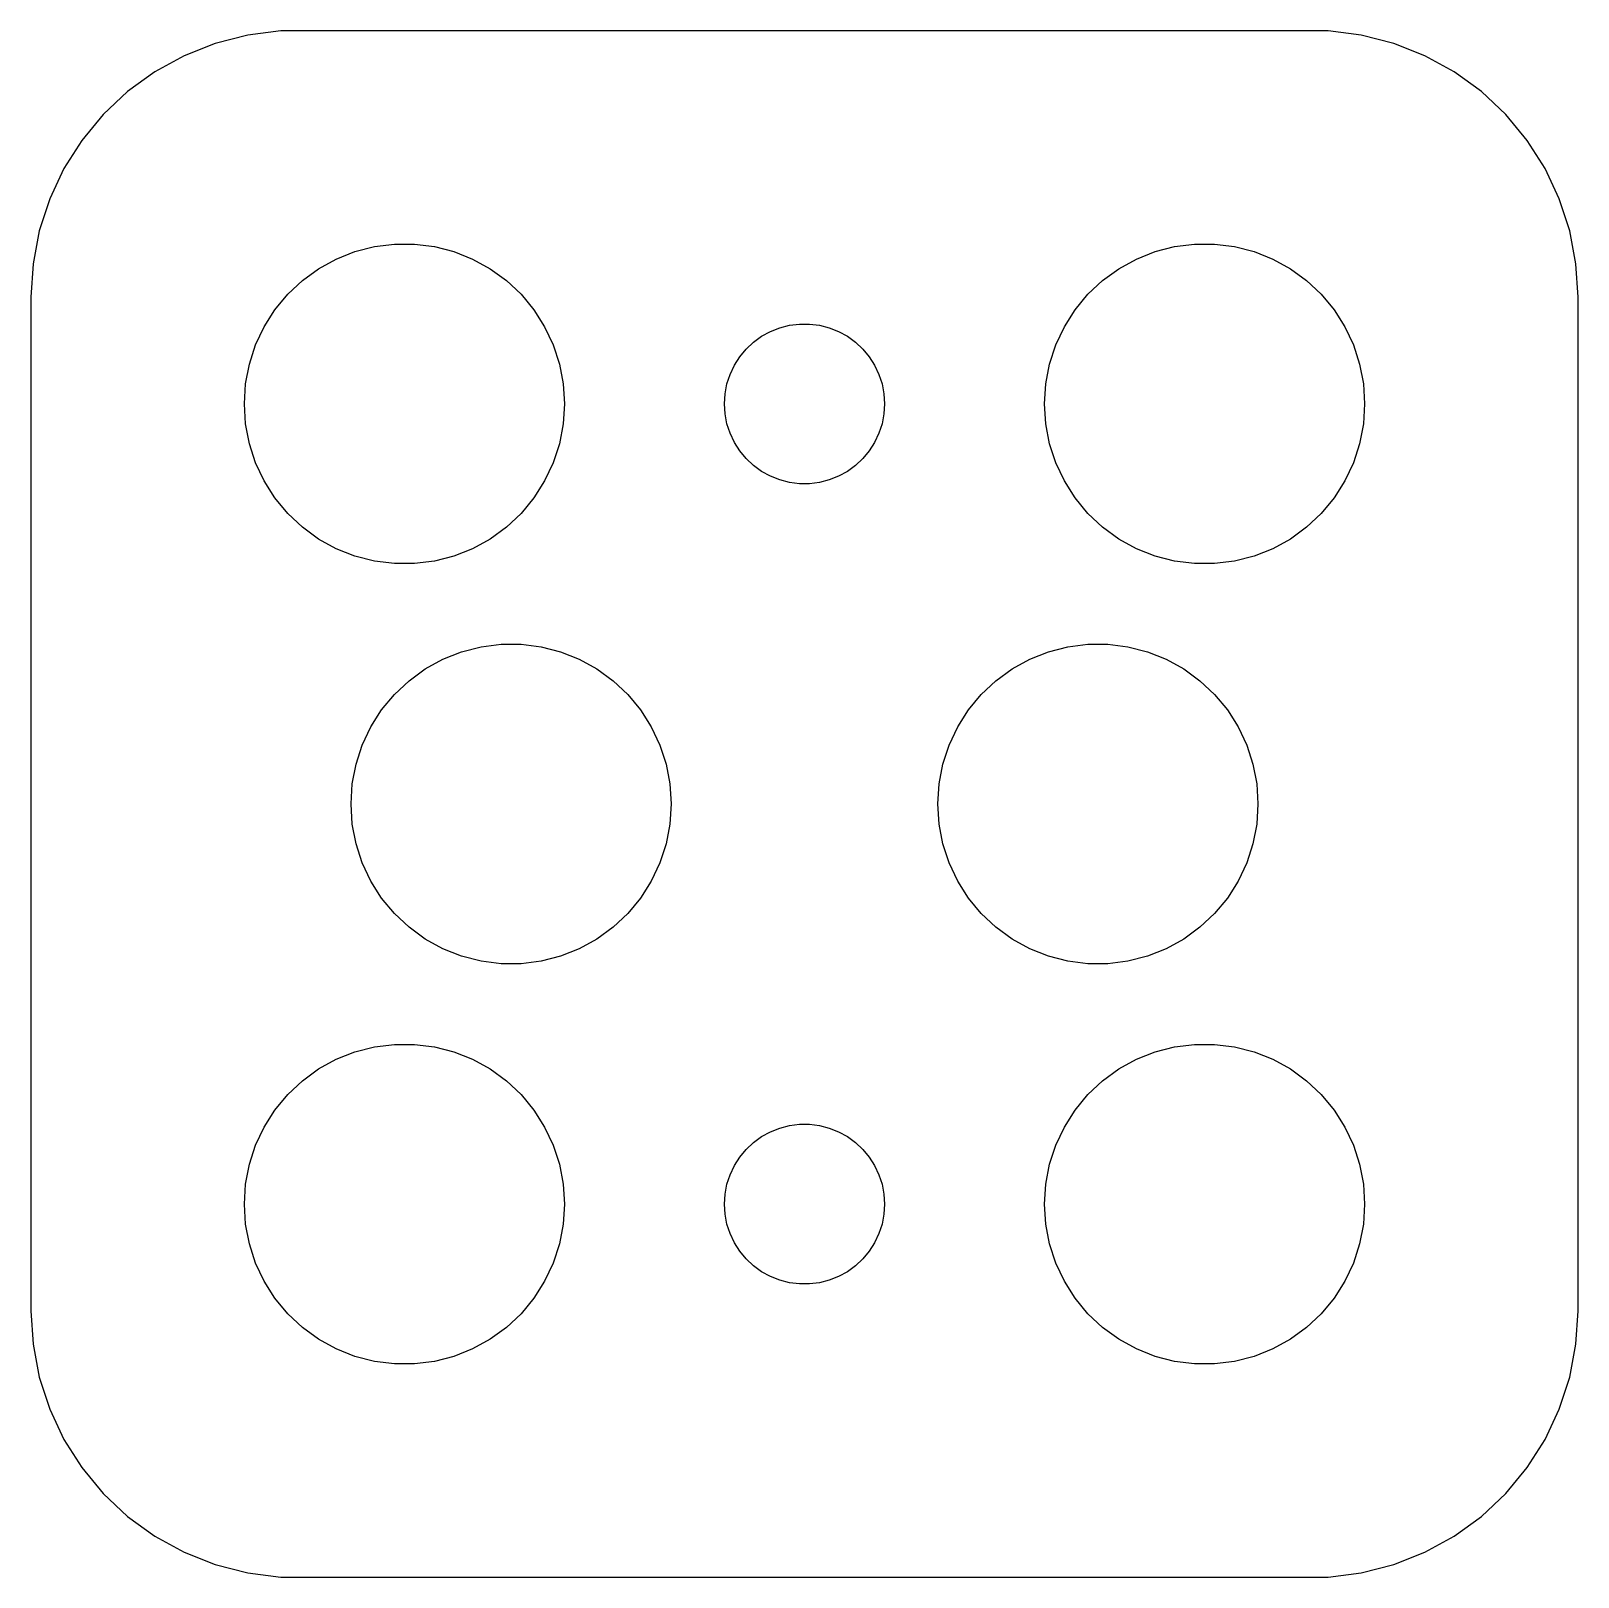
# Model space of a CAD drawing. Header units: metres. Extents: x -14.5 to 14.5, y 24.5 to 53.5.
import ezdxf

# ---------------------------------------------------------------- set-up
doc = ezdxf.new("R2010")
doc.units = ezdxf.units.M

msp = doc.modelspace()

# ---------------------------------------------------------------- linework, layer by layer
for p, q in [((-10.4369, 53.4114), (-11.0451, 53.2553)), ((-9.81395, 53.4901), (-10.4369, 53.4114)), ((9.81395, 53.4901), (-9.81395, 53.4901)), ((10.4369, 53.4114), (9.81395, 53.4901)), ((11.0451, 53.2553), (10.4369, 53.4114)), ((-11.0451, 53.2553), (-11.6289, 53.0241)), ((11.6289, 53.0241), (11.0451, 53.2553)), ((-11.6289, 53.0241), (-12.1791, 52.7216)), ((12.1791, 52.7216), (11.6289, 53.0241)), ((-12.1791, 52.7216), (-12.6871, 52.3526)), ((12.6871, 52.3526), (12.1791, 52.7216)), ((-12.6871, 52.3526), (-13.1448, 51.9227)), ((13.1448, 51.9227), (12.6871, 52.3526)), ((-13.1448, 51.9227), (-13.5451, 51.4389)), ((13.5451, 51.4389), (13.1448, 51.9227)), ((-13.5451, 51.4389), (-13.8815, 50.9088)), ((13.8815, 50.9088), (13.5451, 51.4389)), ((-13.8815, 50.9088), (-14.1489, 50.3406)), ((14.1489, 50.3406), (13.8815, 50.9088)), ((-14.1489, 50.3406), (-14.3429, 49.7434)), ((14.3429, 49.7434), (14.1489, 50.3406)), ((-14.3429, 49.7434), (-14.4606, 49.1267)), ((14.4606, 49.1267), (14.3429, 49.7434)), ((-8.77733, 49.2145), (-8.42705, 49.3532)), ((-8.42705, 49.3532), (-8.06213, 49.4469)), ((-8.06213, 49.4469), (-7.68837, 49.4941)), ((-7.68837, 49.4941), (-7.31161, 49.4941)), ((-7.31161, 49.4941), (-6.93785, 49.4469)), ((-6.93785, 49.4469), (-6.57294, 49.3532)), ((-6.57294, 49.3532), (-6.22266, 49.2145)), ((6.22266, 49.2145), (6.57294, 49.3532)), ((6.57294, 49.3532), (6.93785, 49.4469)), ((6.93785, 49.4469), (7.31161, 49.4941)), ((7.31161, 49.4941), (7.68837, 49.4941)), ((7.68837, 49.4941), (8.06213, 49.4469)), ((8.06213, 49.4469), (8.42705, 49.3532)), ((8.42705, 49.3532), (8.77733, 49.2145)), ((-14.4606, 49.1267), (-14.5, 48.5)), ((-9.41226, 48.8115), (-9.10747, 49.033)), ((-9.10747, 49.033), (-8.77733, 49.2145)), ((-6.22266, 49.2145), (-5.89252, 49.033)), ((-5.89252, 49.033), (-5.58772, 48.8115)), ((5.58772, 48.8115), (5.89252, 49.033)), ((5.89252, 49.033), (6.22266, 49.2145)), ((8.77733, 49.2145), (9.10747, 49.033)), ((9.10747, 49.033), (9.41226, 48.8115)), ((14.5, 48.5), (14.4606, 49.1267)), ((-9.6869, 48.5536), (-9.41226, 48.8115)), ((-5.58772, 48.8115), (-5.31308, 48.5536)), ((5.31308, 48.5536), (5.58772, 48.8115)), ((9.41226, 48.8115), (9.6869, 48.5536)), ((-14.5, 48.5), (-14.5, 29.5)), ((-9.92705, 48.2634), (-9.6869, 48.5536)), ((-5.31308, 48.5536), (-5.07294, 48.2634)), ((5.07294, 48.2634), (5.31308, 48.5536)), ((9.6869, 48.5536), (9.92705, 48.2634)), ((14.5, 29.5), (14.5, 48.5)), ((-10.1289, 47.9453), (-9.92705, 48.2634)), ((-5.07294, 48.2634), (-4.87108, 47.9453)), ((4.87108, 47.9453), (5.07294, 48.2634)), ((9.92705, 48.2634), (10.1289, 47.9453)), ((-10.2893, 47.6044), (-10.1289, 47.9453)), ((-4.87108, 47.9453), (-4.71066, 47.6044)), ((-0.803726, 47.7665), (-0.638657, 47.8572)), ((-0.638657, 47.8572), (-0.463516, 47.9266)), ((-0.463516, 47.9266), (-0.281067, 47.9734)), ((-0.281067, 47.9734), (-0.094177, 47.997)), ((-0.094177, 47.997), (0.094177, 47.997)), ((0.094177, 47.997), (0.281067, 47.9734)), ((0.281067, 47.9734), (0.463516, 47.9266)), ((0.463516, 47.9266), (0.638657, 47.8572)), ((0.638657, 47.8572), (0.803726, 47.7665)), ((4.71066, 47.6044), (4.87108, 47.9453)), ((10.1289, 47.9453), (10.2893, 47.6044)), ((-10.4057, 47.2461), (-10.2893, 47.6044)), ((-4.71066, 47.6044), (-4.59424, 47.2461)), ((-1.09344, 47.5268), (-0.956131, 47.6558)), ((-0.956131, 47.6558), (-0.803726, 47.7665)), ((0.803726, 47.7665), (0.956131, 47.6558)), ((0.956131, 47.6558), (1.09344, 47.5268)), ((4.59424, 47.2461), (4.71066, 47.6044)), ((10.2893, 47.6044), (10.4057, 47.2461)), ((-1.31445, 47.2226), (-1.21352, 47.3817)), ((-1.21352, 47.3817), (-1.09344, 47.5268)), ((1.09344, 47.5268), (1.21352, 47.3817)), ((1.21352, 47.3817), (1.31445, 47.2226)), ((-10.4763, 46.876), (-10.4057, 47.2461)), ((-4.59424, 47.2461), (-4.52365, 46.876)), ((-1.45287, 46.873), (-1.39465, 47.0522)), ((-1.39465, 47.0522), (-1.31445, 47.2226)), ((1.31445, 47.2226), (1.39465, 47.0522)), ((1.39465, 47.0522), (1.45287, 46.873)), ((4.52365, 46.876), (4.59424, 47.2461)), ((10.4057, 47.2461), (10.4763, 46.876)), ((-10.5, 46.5), (-10.4763, 46.876)), ((-4.52365, 46.876), (-4.5, 46.5)), ((-1.48816, 46.688), (-1.45287, 46.873)), ((1.45287, 46.873), (1.48816, 46.688)), ((4.5, 46.5), (4.52365, 46.876)), ((10.4763, 46.876), (10.5, 46.5)), ((-10.4763, 46.124), (-10.5, 46.5)), ((-4.5, 46.5), (-4.52365, 46.124)), ((-1.5, 46.5), (-1.48816, 46.688)), ((-1.48816, 46.312), (-1.5, 46.5)), ((1.48816, 46.688), (1.5, 46.5)), ((1.5, 46.5), (1.48816, 46.312)), ((4.52365, 46.124), (4.5, 46.5)), ((10.5, 46.5), (10.4763, 46.124)), ((-10.4057, 45.7539), (-10.4763, 46.124)), ((-4.52365, 46.124), (-4.59424, 45.7539)), ((-1.45287, 46.127), (-1.48816, 46.312)), ((-1.39465, 45.9478), (-1.45287, 46.127)), ((1.45287, 46.127), (1.39465, 45.9478)), ((1.48816, 46.312), (1.45287, 46.127)), ((4.59424, 45.7539), (4.52365, 46.124)), ((10.4763, 46.124), (10.4057, 45.7539)), ((-1.31445, 45.7774), (-1.39465, 45.9478)), ((1.39465, 45.9478), (1.31445, 45.7774)), ((-10.2893, 45.3956), (-10.4057, 45.7539)), ((-4.59424, 45.7539), (-4.71066, 45.3956)), ((-1.21352, 45.6183), (-1.31445, 45.7774)), ((-1.09344, 45.4732), (-1.21352, 45.6183)), ((1.21352, 45.6183), (1.09344, 45.4732)), ((1.31445, 45.7774), (1.21352, 45.6183)), ((4.71066, 45.3956), (4.59424, 45.7539)), ((10.4057, 45.7539), (10.2893, 45.3956)), ((-10.1289, 45.0547), (-10.2893, 45.3956)), ((-4.71066, 45.3956), (-4.87108, 45.0547)), ((-0.956131, 45.3442), (-1.09344, 45.4732)), ((-0.803726, 45.2335), (-0.956131, 45.3442)), ((0.956131, 45.3442), (0.803726, 45.2335)), ((1.09344, 45.4732), (0.956131, 45.3442)), ((4.87108, 45.0547), (4.71066, 45.3956)), ((10.2893, 45.3956), (10.1289, 45.0547)), ((-9.92705, 44.7366), (-10.1289, 45.0547)), ((-4.87108, 45.0547), (-5.07294, 44.7366)), ((-0.638657, 45.1427), (-0.803726, 45.2335)), ((-0.463516, 45.0734), (-0.638657, 45.1427)), ((-0.281067, 45.0266), (-0.463516, 45.0734)), ((-0.094177, 45.0029), (-0.281067, 45.0266)), ((0.094177, 45.0029), (-0.094177, 45.0029)), ((0.281067, 45.0266), (0.094177, 45.0029)), ((0.463516, 45.0734), (0.281067, 45.0266)), ((0.638657, 45.1427), (0.463516, 45.0734)), ((0.803726, 45.2335), (0.638657, 45.1427)), ((5.07294, 44.7366), (4.87108, 45.0547)), ((10.1289, 45.0547), (9.92705, 44.7366)), ((-9.6869, 44.4464), (-9.92705, 44.7366)), ((-5.07294, 44.7366), (-5.31308, 44.4464)), ((5.31308, 44.4464), (5.07294, 44.7366)), ((9.92705, 44.7366), (9.6869, 44.4464)), ((-9.41226, 44.1884), (-9.6869, 44.4464)), ((-5.31308, 44.4464), (-5.58772, 44.1884)), ((5.58772, 44.1884), (5.31308, 44.4464)), ((9.6869, 44.4464), (9.41226, 44.1884)), ((-9.10747, 43.967), (-9.41226, 44.1884)), ((-5.58772, 44.1884), (-5.89252, 43.967)), ((5.89252, 43.967), (5.58772, 44.1884)), ((9.41226, 44.1884), (9.10747, 43.967)), ((-8.77733, 43.7855), (-9.10747, 43.967)), ((-5.89252, 43.967), (-6.22266, 43.7855)), ((6.22266, 43.7855), (5.89252, 43.967)), ((9.10747, 43.967), (8.77733, 43.7855)), ((-8.42705, 43.6468), (-8.77733, 43.7855)), ((-8.06213, 43.5531), (-8.42705, 43.6468)), ((-7.68837, 43.5059), (-8.06213, 43.5531)), ((-7.31161, 43.5059), (-7.68837, 43.5059)), ((-6.93785, 43.5531), (-7.31161, 43.5059)), ((-6.57294, 43.6468), (-6.93785, 43.5531)), ((-6.22266, 43.7855), (-6.57294, 43.6468)), ((6.57294, 43.6468), (6.22266, 43.7855)), ((6.93785, 43.5531), (6.57294, 43.6468)), ((7.31161, 43.5059), (6.93785, 43.5531)), ((7.68837, 43.5059), (7.31161, 43.5059)), ((8.06213, 43.5531), (7.68837, 43.5059)), ((8.42705, 43.6468), (8.06213, 43.5531)), ((8.77733, 43.7855), (8.42705, 43.6468)), ((-6.77733, 41.7145), (-6.42705, 41.8532)), ((-6.42705, 41.8532), (-6.06213, 41.9469)), ((-6.06213, 41.9469), (-5.68837, 41.9941)), ((-5.68837, 41.9941), (-5.31161, 41.9941)), ((-5.31161, 41.9941), (-4.93785, 41.9469)), ((-4.93785, 41.9469), (-4.57294, 41.8532)), ((-4.57294, 41.8532), (-4.22266, 41.7145)), ((4.22266, 41.7145), (4.57294, 41.8532)), ((4.57294, 41.8532), (4.93785, 41.9469)), ((4.93785, 41.9469), (5.31161, 41.9941)), ((5.31161, 41.9941), (5.68837, 41.9941)), ((5.68837, 41.9941), (6.06213, 41.9469)), ((6.06213, 41.9469), (6.42705, 41.8532)), ((6.42705, 41.8532), (6.77733, 41.7145)), ((-7.41226, 41.3115), (-7.10747, 41.533)), ((-7.10747, 41.533), (-6.77733, 41.7145)), ((-4.22266, 41.7145), (-3.89252, 41.533)), ((-3.89252, 41.533), (-3.58772, 41.3115)), ((3.58772, 41.3115), (3.89252, 41.533)), ((3.89252, 41.533), (4.22266, 41.7145)), ((6.77733, 41.7145), (7.10747, 41.533)), ((7.10747, 41.533), (7.41226, 41.3115)), ((-7.6869, 41.0536), (-7.41226, 41.3115)), ((-3.58772, 41.3115), (-3.31308, 41.0536)), ((3.31308, 41.0536), (3.58772, 41.3115)), ((7.41226, 41.3115), (7.6869, 41.0536)), ((-7.92705, 40.7634), (-7.6869, 41.0536)), ((-3.31308, 41.0536), (-3.07294, 40.7634)), ((3.07294, 40.7634), (3.31308, 41.0536)), ((7.6869, 41.0536), (7.92705, 40.7634)), ((-8.12891, 40.4453), (-7.92705, 40.7634)), ((-3.07294, 40.7634), (-2.87108, 40.4453)), ((2.87108, 40.4453), (3.07294, 40.7634)), ((7.92705, 40.7634), (8.12891, 40.4453)), ((-8.28932, 40.1044), (-8.12891, 40.4453)), ((-2.87108, 40.4453), (-2.71066, 40.1044)), ((2.71066, 40.1044), (2.87108, 40.4453)), ((8.12891, 40.4453), (8.28932, 40.1044)), ((-8.40575, 39.7461), (-8.28932, 40.1044)), ((-2.71066, 40.1044), (-2.59424, 39.7461)), ((2.59424, 39.7461), (2.71066, 40.1044)), ((8.28932, 40.1044), (8.40575, 39.7461)), ((-8.47633, 39.376), (-8.40575, 39.7461)), ((-2.59424, 39.7461), (-2.52365, 39.376)), ((2.52365, 39.376), (2.59424, 39.7461)), ((8.40575, 39.7461), (8.47633, 39.376)), ((-8.5, 39), (-8.47633, 39.376)), ((-2.52365, 39.376), (-2.5, 39)), ((2.5, 39), (2.52365, 39.376)), ((8.47633, 39.376), (8.5, 39)), ((-8.47633, 38.624), (-8.5, 39)), ((-2.5, 39), (-2.52365, 38.624)), ((2.52365, 38.624), (2.5, 39)), ((8.5, 39), (8.47633, 38.624)), ((-8.40575, 38.2539), (-8.47633, 38.624)), ((-2.52365, 38.624), (-2.59424, 38.2539)), ((2.59424, 38.2539), (2.52365, 38.624)), ((8.47633, 38.624), (8.40575, 38.2539)), ((-8.28932, 37.8956), (-8.40575, 38.2539)), ((-2.59424, 38.2539), (-2.71066, 37.8956)), ((2.71066, 37.8956), (2.59424, 38.2539)), ((8.40575, 38.2539), (8.28932, 37.8956)), ((-8.12891, 37.5547), (-8.28932, 37.8956)), ((-2.71066, 37.8956), (-2.87108, 37.5547)), ((2.87108, 37.5547), (2.71066, 37.8956)), ((8.28932, 37.8956), (8.12891, 37.5547)), ((-7.92705, 37.2366), (-8.12891, 37.5547)), ((-2.87108, 37.5547), (-3.07294, 37.2366)), ((3.07294, 37.2366), (2.87108, 37.5547)), ((8.12891, 37.5547), (7.92705, 37.2366)), ((-7.6869, 36.9464), (-7.92705, 37.2366)), ((-3.07294, 37.2366), (-3.31308, 36.9464)), ((3.31308, 36.9464), (3.07294, 37.2366)), ((7.92705, 37.2366), (7.6869, 36.9464)), ((-7.41226, 36.6885), (-7.6869, 36.9464)), ((-3.31308, 36.9464), (-3.58772, 36.6885)), ((3.58772, 36.6885), (3.31308, 36.9464)), ((7.6869, 36.9464), (7.41226, 36.6885)), ((-7.10747, 36.467), (-7.41226, 36.6885)), ((-3.58772, 36.6885), (-3.89252, 36.467)), ((3.89252, 36.467), (3.58772, 36.6885)), ((7.41226, 36.6885), (7.10747, 36.467)), ((-6.77733, 36.2855), (-7.10747, 36.467)), ((-6.42705, 36.1468), (-6.77733, 36.2855)), ((-4.22266, 36.2855), (-4.57294, 36.1468)), ((-3.89252, 36.467), (-4.22266, 36.2855)), ((4.22266, 36.2855), (3.89252, 36.467)), ((4.57294, 36.1468), (4.22266, 36.2855)), ((6.77733, 36.2855), (6.42705, 36.1468)), ((7.10747, 36.467), (6.77733, 36.2855)), ((-6.06213, 36.0531), (-6.42705, 36.1468)), ((-5.68837, 36.0059), (-6.06213, 36.0531)), ((-5.31161, 36.0059), (-5.68837, 36.0059)), ((-4.93785, 36.0531), (-5.31161, 36.0059)), ((-4.57294, 36.1468), (-4.93785, 36.0531)), ((4.93785, 36.0531), (4.57294, 36.1468)), ((5.31161, 36.0059), (4.93785, 36.0531)), ((5.68837, 36.0059), (5.31161, 36.0059)), ((6.06213, 36.0531), (5.68837, 36.0059)), ((6.42705, 36.1468), (6.06213, 36.0531)), ((-8.77733, 34.2145), (-8.42705, 34.3532)), ((-8.42705, 34.3532), (-8.06213, 34.4469)), ((-8.06213, 34.4469), (-7.68837, 34.4941)), ((-7.68837, 34.4941), (-7.31161, 34.4941)), ((-7.31161, 34.4941), (-6.93785, 34.4469)), ((-6.93785, 34.4469), (-6.57294, 34.3532)), ((-6.57294, 34.3532), (-6.22266, 34.2145)), ((6.22266, 34.2145), (6.57294, 34.3532)), ((6.57294, 34.3532), (6.93785, 34.4469)), ((6.93785, 34.4469), (7.31161, 34.4941)), ((7.31161, 34.4941), (7.68837, 34.4941)), ((7.68837, 34.4941), (8.06213, 34.4469)), ((8.06213, 34.4469), (8.42705, 34.3532)), ((8.42705, 34.3532), (8.77733, 34.2145)), ((-9.41226, 33.8116), (-9.10747, 34.033)), ((-9.10747, 34.033), (-8.77733, 34.2145)), ((-6.22266, 34.2145), (-5.89252, 34.033)), ((-5.89252, 34.033), (-5.58772, 33.8116)), ((5.58772, 33.8116), (5.89252, 34.033)), ((5.89252, 34.033), (6.22266, 34.2145)), ((8.77733, 34.2145), (9.10747, 34.033)), ((9.10747, 34.033), (9.41226, 33.8116)), ((-9.6869, 33.5536), (-9.41226, 33.8116)), ((-5.58772, 33.8116), (-5.31308, 33.5536)), ((5.31308, 33.5536), (5.58772, 33.8116)), ((9.41226, 33.8116), (9.6869, 33.5536)), ((-9.92705, 33.2634), (-9.6869, 33.5536)), ((-5.31308, 33.5536), (-5.07294, 33.2634)), ((5.07294, 33.2634), (5.31308, 33.5536)), ((9.6869, 33.5536), (9.92705, 33.2634)), ((-10.1289, 32.9453), (-9.92705, 33.2634)), ((-5.07294, 33.2634), (-4.87108, 32.9453)), ((4.87108, 32.9453), (5.07294, 33.2634)), ((9.92705, 33.2634), (10.1289, 32.9453)), ((-10.2893, 32.6044), (-10.1289, 32.9453)), ((-4.87108, 32.9453), (-4.71066, 32.6044)), ((-0.803726, 32.7665), (-0.638657, 32.8573)), ((-0.638657, 32.8573), (-0.463516, 32.9266)), ((-0.463516, 32.9266), (-0.281067, 32.9734)), ((-0.281067, 32.9734), (-0.094177, 32.9971)), ((-0.094177, 32.9971), (0.094177, 32.9971)), ((0.094177, 32.9971), (0.281067, 32.9734)), ((0.281067, 32.9734), (0.463516, 32.9266)), ((0.463516, 32.9266), (0.638657, 32.8573)), ((0.638657, 32.8573), (0.803726, 32.7665)), ((4.71066, 32.6044), (4.87108, 32.9453)), ((10.1289, 32.9453), (10.2893, 32.6044)), ((-10.4057, 32.2461), (-10.2893, 32.6044)), ((-4.71066, 32.6044), (-4.59424, 32.2461)), ((-1.21352, 32.3817), (-1.09344, 32.5268)), ((-1.09344, 32.5268), (-0.956131, 32.6558)), ((-0.956131, 32.6558), (-0.803726, 32.7665)), ((0.803726, 32.7665), (0.956131, 32.6558)), ((0.956131, 32.6558), (1.09344, 32.5268)), ((1.09344, 32.5268), (1.21352, 32.3817)), ((4.59424, 32.2461), (4.71066, 32.6044)), ((10.2893, 32.6044), (10.4057, 32.2461)), ((-10.4763, 31.876), (-10.4057, 32.2461)), ((-4.59424, 32.2461), (-4.52365, 31.876)), ((-1.39465, 32.0522), (-1.31445, 32.2226)), ((-1.31445, 32.2226), (-1.21352, 32.3817)), ((1.21352, 32.3817), (1.31445, 32.2226)), ((1.31445, 32.2226), (1.39465, 32.0522)), ((4.52365, 31.876), (4.59424, 32.2461)), ((10.4057, 32.2461), (10.4763, 31.876)), ((-1.45287, 31.873), (-1.39465, 32.0522)), ((1.39465, 32.0522), (1.45287, 31.873)), ((-10.5, 31.5), (-10.4763, 31.876)), ((-4.52365, 31.876), (-4.5, 31.5)), ((-1.5, 31.5), (-1.48816, 31.688)), ((-1.48816, 31.688), (-1.45287, 31.873)), ((1.45287, 31.873), (1.48816, 31.688)), ((1.48816, 31.688), (1.5, 31.5)), ((4.5, 31.5), (4.52365, 31.876)), ((10.4763, 31.876), (10.5, 31.5)), ((-10.4763, 31.124), (-10.5, 31.5)), ((-4.5, 31.5), (-4.52365, 31.124)), ((-1.48816, 31.312), (-1.5, 31.5)), ((1.5, 31.5), (1.48816, 31.312)), ((4.52365, 31.124), (4.5, 31.5)), ((10.5, 31.5), (10.4763, 31.124)), ((-10.4057, 30.7539), (-10.4763, 31.124)), ((-4.52365, 31.124), (-4.59424, 30.7539)), ((-1.45287, 31.127), (-1.48816, 31.312)), ((-1.39465, 30.9478), (-1.45287, 31.127)), ((1.45287, 31.127), (1.39465, 30.9478)), ((1.48816, 31.312), (1.45287, 31.127)), ((4.59424, 30.7539), (4.52365, 31.124)), ((10.4763, 31.124), (10.4057, 30.7539)), ((-10.2893, 30.3956), (-10.4057, 30.7539)), ((-4.59424, 30.7539), (-4.71066, 30.3956)), ((-1.31445, 30.7774), (-1.39465, 30.9478)), ((-1.21352, 30.6183), (-1.31445, 30.7774)), ((1.31445, 30.7774), (1.21352, 30.6183)), ((1.39465, 30.9478), (1.31445, 30.7774)), ((4.71066, 30.3956), (4.59424, 30.7539)), ((10.4057, 30.7539), (10.2893, 30.3956)), ((-1.09344, 30.4732), (-1.21352, 30.6183)), ((-0.956131, 30.3442), (-1.09344, 30.4732)), ((1.09344, 30.4732), (0.956131, 30.3442)), ((1.21352, 30.6183), (1.09344, 30.4732)), ((-10.1289, 30.0547), (-10.2893, 30.3956)), ((-4.71066, 30.3956), (-4.87108, 30.0547)), ((-0.803726, 30.2335), (-0.956131, 30.3442)), ((-0.638657, 30.1428), (-0.803726, 30.2335)), ((0.803726, 30.2335), (0.638657, 30.1428)), ((0.956131, 30.3442), (0.803726, 30.2335)), ((4.87108, 30.0547), (4.71066, 30.3956)), ((10.2893, 30.3956), (10.1289, 30.0547)), ((-9.92705, 29.7366), (-10.1289, 30.0547)), ((-4.87108, 30.0547), (-5.07294, 29.7366)), ((-0.463516, 30.0734), (-0.638657, 30.1428)), ((-0.281067, 30.0266), (-0.463516, 30.0734)), ((-0.094177, 30.003), (-0.281067, 30.0266)), ((0.094177, 30.003), (-0.094177, 30.003)), ((0.281067, 30.0266), (0.094177, 30.003)), ((0.463516, 30.0734), (0.281067, 30.0266)), ((0.638657, 30.1428), (0.463516, 30.0734)), ((5.07294, 29.7366), (4.87108, 30.0547)), ((10.1289, 30.0547), (9.92705, 29.7366)), ((-9.6869, 29.4464), (-9.92705, 29.7366)), ((-5.07294, 29.7366), (-5.31308, 29.4464)), ((5.31308, 29.4464), (5.07294, 29.7366)), ((9.92705, 29.7366), (9.6869, 29.4464)), ((-14.5, 29.5), (-14.4606, 28.8733)), ((-9.41226, 29.1885), (-9.6869, 29.4464)), ((-5.31308, 29.4464), (-5.58772, 29.1885)), ((5.58772, 29.1885), (5.31308, 29.4464)), ((9.6869, 29.4464), (9.41226, 29.1885)), ((14.4606, 28.8733), (14.5, 29.5)), ((-9.10747, 28.967), (-9.41226, 29.1885)), ((-5.58772, 29.1885), (-5.89252, 28.967)), ((5.89252, 28.967), (5.58772, 29.1885)), ((9.41226, 29.1885), (9.10747, 28.967)), ((-14.4606, 28.8733), (-14.3429, 28.2566)), ((-8.77733, 28.7855), (-9.10747, 28.967)), ((-8.42705, 28.6468), (-8.77733, 28.7855)), ((-6.22266, 28.7855), (-6.57294, 28.6468)), ((-5.89252, 28.967), (-6.22266, 28.7855)), ((6.22266, 28.7855), (5.89252, 28.967)), ((6.57294, 28.6468), (6.22266, 28.7855)), ((8.77733, 28.7855), (8.42705, 28.6468)), ((9.10747, 28.967), (8.77733, 28.7855)), ((14.3429, 28.2566), (14.4606, 28.8733)), ((-8.06213, 28.5531), (-8.42705, 28.6468)), ((-7.68837, 28.5059), (-8.06213, 28.5531)), ((-7.31161, 28.5059), (-7.68837, 28.5059)), ((-6.93785, 28.5531), (-7.31161, 28.5059)), ((-6.57294, 28.6468), (-6.93785, 28.5531)), ((6.93785, 28.5531), (6.57294, 28.6468)), ((7.31161, 28.5059), (6.93785, 28.5531)), ((7.68837, 28.5059), (7.31161, 28.5059)), ((8.06213, 28.5531), (7.68837, 28.5059)), ((8.42705, 28.6468), (8.06213, 28.5531)), ((-14.3429, 28.2566), (-14.1489, 27.6594)), ((14.1489, 27.6594), (14.3429, 28.2566)), ((-14.1489, 27.6594), (-13.8815, 27.0912)), ((13.8815, 27.0912), (14.1489, 27.6594)), ((-13.8815, 27.0912), (-13.5451, 26.5611)), ((13.5451, 26.5611), (13.8815, 27.0912)), ((-13.5451, 26.5611), (-13.1448, 26.0773)), ((13.1448, 26.0773), (13.5451, 26.5611)), ((-13.1448, 26.0773), (-12.6871, 25.6474)), ((12.6871, 25.6474), (13.1448, 26.0773)), ((-12.6871, 25.6474), (-12.1791, 25.2784)), ((12.1791, 25.2784), (12.6871, 25.6474)), ((-12.1791, 25.2784), (-11.6289, 24.9759)), ((11.6289, 24.9759), (12.1791, 25.2784)), ((-11.6289, 24.9759), (-11.0451, 24.7447)), ((11.0451, 24.7447), (11.6289, 24.9759)), ((-11.0451, 24.7447), (-10.4369, 24.5886)), ((10.4369, 24.5886), (11.0451, 24.7447)), ((-10.4369, 24.5886), (-9.81395, 24.5099)), ((-9.81395, 24.5099), (9.81395, 24.5099)), ((9.81395, 24.5099), (10.4369, 24.5886))]:
    msp.add_line(p, q)

doc.saveas('drawing.dxf')
